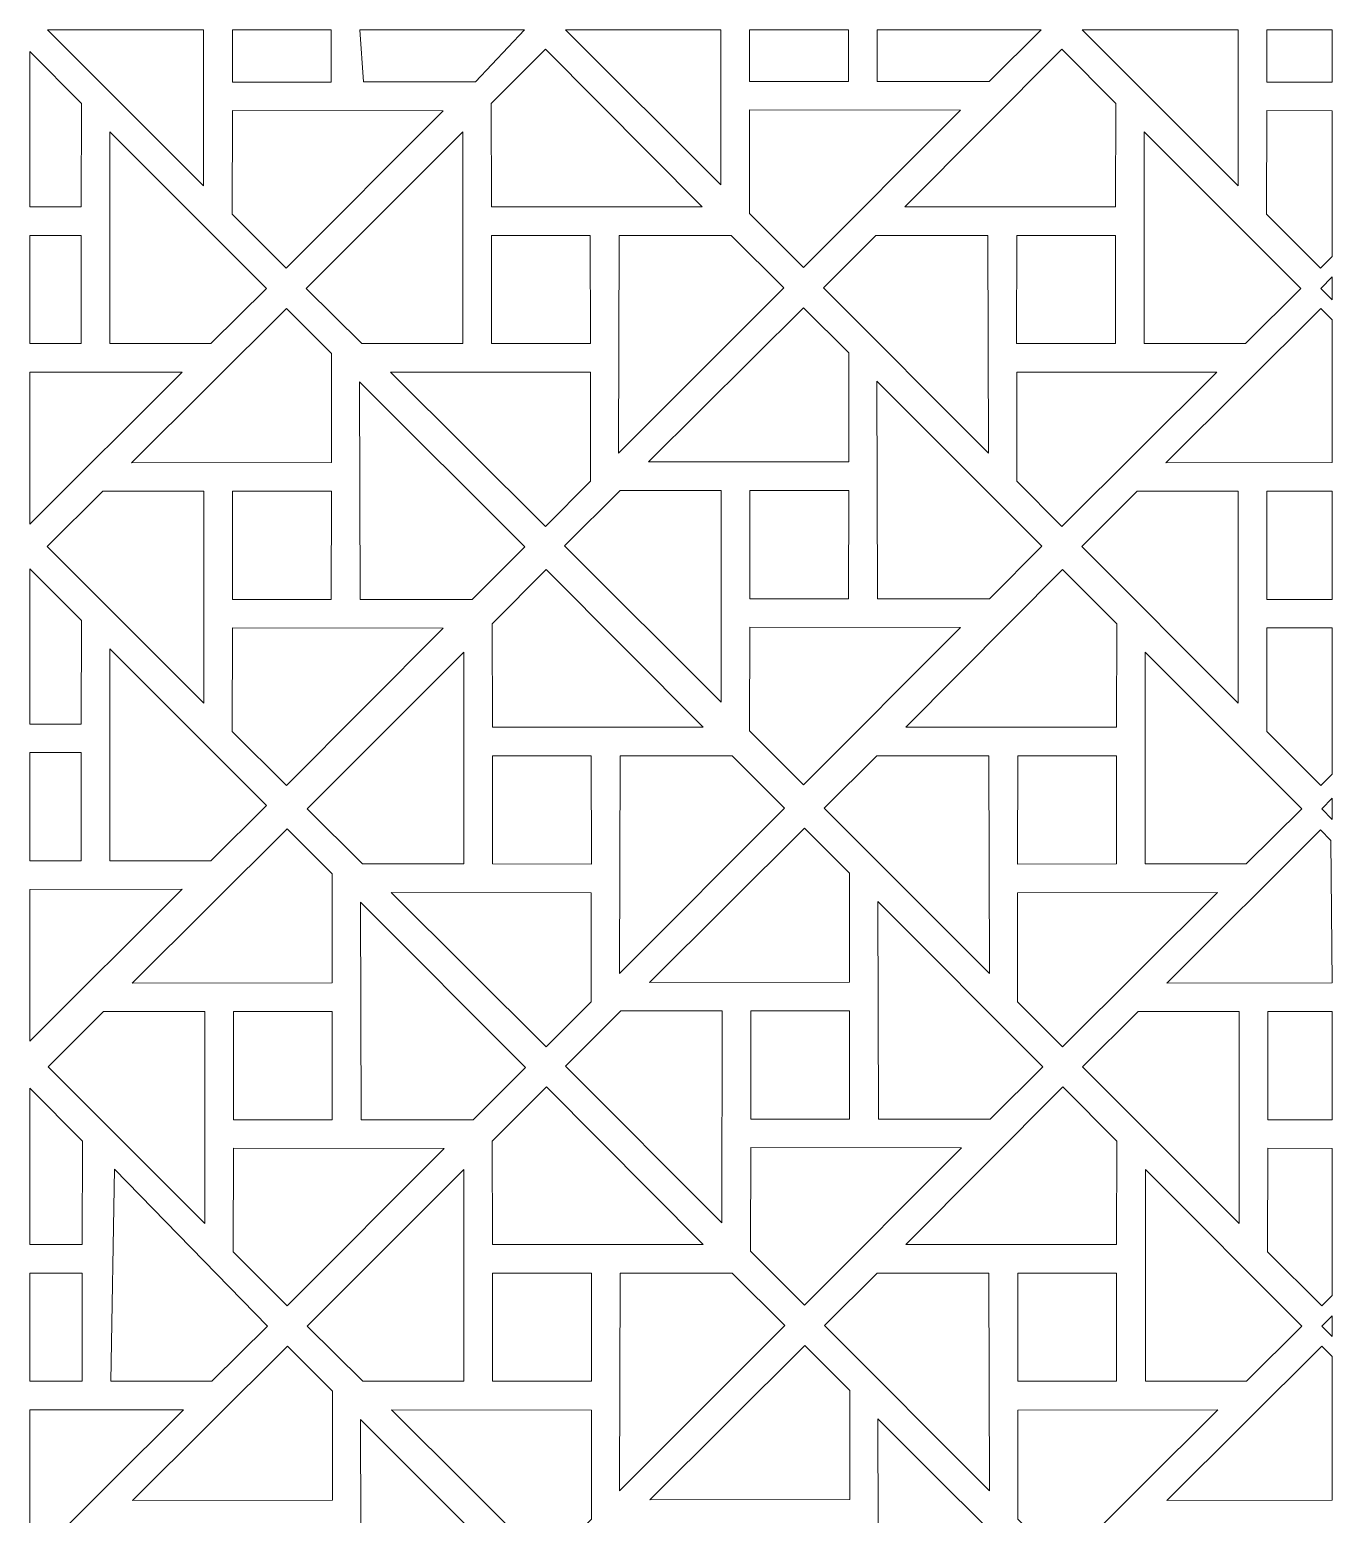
# Model space of a CAD drawing. Header units: centimetres. Extents: x -85 to 85, y -108 to 108.
# Drawn here: x 3.1 to 85, y 14.3 to 107.6 of the extents above; entities that cross this region are included whole.
import ezdxf

# ---------------------------------------------------------------- set-up
doc = ezdxf.new("R2010")
doc.units = ezdxf.units.CM
doc.header["$MEASUREMENT"] = 0
doc.layers.add('layer 1', color=7, linetype='Continuous')

msp = doc.modelspace()

# ---------------------------------------------------------------- linework, layer by layer
at = {"layer": 'layer 1', "color": 242, "lineweight": 9}
for points, knots in [([(4.23109, 107.6287), (4.23109, 107.6287), (14.03321, 107.62869), (14.03321, 107.62869), (14.03321, 107.62869), (14.03321, 107.62869), (14.03289, 97.82103), (14.03289, 97.82103), (14.03289, 97.82103), (14.03289, 97.82103), (4.23109, 107.6287), (4.23109, 107.6287)], [0, 0, 0, 0, 0.25, 0.25, 0.25, 0.25, 0.5, 0.5, 0.5, 0.5, 1, 1, 1, 1]), ([(22.04738, 107.62869), (22.04738, 107.62869), (15.83533, 107.62869), (15.83533, 107.62869), (15.83533, 107.62869), (15.83533, 107.62869), (15.83549, 104.33519), (15.83549, 104.33519), (15.83549, 104.33519), (15.83549, 104.33519), (22.04288, 104.33519), (22.04288, 104.33519), (22.04288, 104.33519), (22.04288, 104.33519), (22.04738, 107.62869), (22.04738, 107.62869)], [0, 0, 0, 0, 0.2, 0.2, 0.2, 0.2, 0.4, 0.4, 0.4, 0.4, 0.6, 0.6, 0.6, 0.6, 1, 1, 1, 1]), ([(23.84987, 107.62869), (23.84987, 107.62869), (24.08037, 104.36098), (24.08037, 104.36098), (24.08037, 104.36098), (24.08037, 104.36098), (31.11343, 104.36098), (31.11343, 104.36098), (31.11343, 104.36098), (31.11343, 104.36098), (34.19501, 107.62869), (34.19501, 107.62869), (34.19501, 107.62869), (34.19501, 107.62869), (23.84987, 107.62869), (23.84987, 107.62869)], [0, 0, 0, 0, 0.2, 0.2, 0.2, 0.2, 0.4, 0.4, 0.4, 0.4, 0.6, 0.6, 0.6, 0.6, 1, 1, 1, 1]), ([(46.53678, 107.6287), (46.53678, 107.6287), (36.77897, 107.6287), (36.77897, 107.6287), (36.77897, 107.6287), (36.77897, 107.6287), (46.53646, 97.86537), (46.53646, 97.86537), (46.53646, 97.86537), (46.53646, 97.86537), (46.53678, 107.6287), (46.53678, 107.6287)], [0, 0, 0, 0, 0.25, 0.25, 0.25, 0.25, 0.5, 0.5, 0.5, 0.5, 1, 1, 1, 1]), ([(54.5509, 107.62868), (54.5509, 107.62868), (48.33889, 107.62869), (48.33889, 107.62869), (48.33889, 107.62869), (48.33889, 107.62869), (48.33906, 104.37953), (48.33906, 104.37953), (48.33906, 104.37953), (48.33906, 104.37953), (54.54645, 104.37953), (54.54645, 104.37953), (54.54645, 104.37953), (54.54645, 104.37953), (54.5509, 107.62868), (54.5509, 107.62868)], [0, 0, 0, 0, 0.2, 0.2, 0.2, 0.2, 0.4, 0.4, 0.4, 0.4, 0.6, 0.6, 0.6, 0.6, 1, 1, 1, 1]), ([(66.65414, 107.62869), (66.65414, 107.62869), (56.35357, 107.62868), (56.35357, 107.62868), (56.35357, 107.62868), (56.35357, 107.62868), (56.36286, 104.37953), (56.36286, 104.37953), (56.36286, 104.37953), (56.36286, 104.37953), (63.39592, 104.37953), (63.39592, 104.37953), (63.39592, 104.37953), (63.39592, 104.37953), (66.65414, 107.62869), (66.65414, 107.62869)], [0, 0, 0, 0, 0.2, 0.2, 0.2, 0.2, 0.4, 0.4, 0.4, 0.4, 0.6, 0.6, 0.6, 0.6, 1, 1, 1, 1]), ([(79.03295, 107.62868), (79.03295, 107.62868), (69.23103, 107.62869), (69.23103, 107.62869), (69.23103, 107.62869), (69.23103, 107.62869), (79.03263, 97.82123), (79.03263, 97.82123), (79.03263, 97.82123), (79.03263, 97.82123), (79.03295, 107.62868), (79.03295, 107.62868)], [0, 0, 0, 0, 0.25, 0.25, 0.25, 0.25, 0.5, 0.5, 0.5, 0.5, 1, 1, 1, 1]), ([(80.83506, 107.6287), (80.83506, 107.6287), (84.95028, 107.62867), (84.95028, 107.62867), (84.95028, 107.62867), (84.95028, 107.62867), (84.95025, 104.33539), (84.95025, 104.33539), (84.95025, 104.33539), (84.95025, 104.33539), (80.83523, 104.33539), (80.83523, 104.33539), (80.83523, 104.33539), (80.83523, 104.33539), (80.83506, 107.6287), (80.83506, 107.6287)], [0, 0, 0, 0, 0.2, 0.2, 0.2, 0.2, 0.4, 0.4, 0.4, 0.4, 0.6, 0.6, 0.6, 0.6, 1, 1, 1, 1]), ([(45.36117, 96.50137), (45.36117, 96.50137), (32.12124, 96.48756), (32.12124, 96.48756), (32.12124, 96.48756), (32.12124, 96.48756), (32.10323, 102.99781), (32.10323, 102.99781), (32.10323, 102.99781), (32.10323, 102.99781), (35.50344, 106.40093), (35.50344, 106.40093), (35.50344, 106.40093), (35.50344, 106.40093), (45.36117, 96.50137), (45.36117, 96.50137)], [0, 0, 0, 0, 0.2, 0.2, 0.2, 0.2, 0.4, 0.4, 0.4, 0.4, 0.6, 0.6, 0.6, 0.6, 1, 1, 1, 1]), ([(58.09463, 96.50137), (58.09463, 96.50137), (71.33456, 96.48756), (71.33456, 96.48756), (71.33456, 96.48756), (71.33456, 96.48756), (71.35257, 102.99781), (71.35257, 102.99781), (71.35257, 102.99781), (71.35257, 102.99781), (67.95236, 106.40093), (67.95236, 106.40093), (67.95236, 106.40093), (67.95236, 106.40093), (58.09463, 96.50137), (58.09463, 96.50137)], [0, 0, 0, 0, 0.2, 0.2, 0.2, 0.2, 0.4, 0.4, 0.4, 0.4, 0.6, 0.6, 0.6, 0.6, 1, 1, 1, 1]), ([(3.10312, 106.25005), (3.10312, 106.25005), (6.35258, 102.99781), (6.35258, 102.99781), (6.35258, 102.99781), (6.35258, 102.99781), (6.33457, 96.48756), (6.33457, 96.48756), (6.33457, 96.48756), (6.33457, 96.48756), (3.10312, 96.49091), (3.10312, 96.49091), (3.10312, 96.49091), (3.10312, 96.49091), (3.10312, 106.25005), (3.10312, 106.25005)], [0, 0, 0, 0, 0.2, 0.2, 0.2, 0.2, 0.4, 0.4, 0.4, 0.4, 0.6, 0.6, 0.6, 0.6, 1, 1, 1, 1]), ([(29.07546, 102.52819), (29.07546, 102.52819), (15.83553, 102.542), (15.83553, 102.542), (15.83553, 102.542), (15.83553, 102.542), (15.81752, 96.03175), (15.81752, 96.03175), (15.81752, 96.03175), (15.81752, 96.03175), (19.21773, 92.62863), (19.21773, 92.62863), (19.21773, 92.62863), (19.21773, 92.62863), (29.07546, 102.52819), (29.07546, 102.52819)], [0, 0, 0, 0, 0.2, 0.2, 0.2, 0.2, 0.4, 0.4, 0.4, 0.4, 0.6, 0.6, 0.6, 0.6, 1, 1, 1, 1]), ([(61.57903, 102.57253), (61.57903, 102.57253), (48.3391, 102.58634), (48.3391, 102.58634), (48.3391, 102.58634), (48.3391, 102.58634), (48.32109, 96.07609), (48.32109, 96.07609), (48.32109, 96.07609), (48.32109, 96.07609), (51.7213, 92.67297), (51.7213, 92.67297), (51.7213, 92.67297), (51.7213, 92.67297), (61.57903, 102.57253), (61.57903, 102.57253)], [0, 0, 0, 0, 0.2, 0.2, 0.2, 0.2, 0.4, 0.4, 0.4, 0.4, 0.6, 0.6, 0.6, 0.6, 1, 1, 1, 1]), ([(84.95026, 93.36473), (84.95026, 93.36473), (84.95026, 102.5379), (84.95026, 102.5379), (84.95026, 102.5379), (84.95026, 102.5379), (80.83527, 102.5422), (80.83527, 102.5422), (80.83527, 102.5422), (80.83527, 102.5422), (80.81726, 96.03195), (80.81726, 96.03195), (80.81726, 96.03195), (80.81726, 96.03195), (84.21747, 92.62883), (84.21747, 92.62883), (84.21747, 92.62883), (84.21747, 92.62883), (84.95026, 93.36473), (84.95026, 93.36473)], [0, 0, 0, 0, 0.16666667, 0.16666667, 0.16666667, 0.16666667, 0.33333333, 0.33333333, 0.33333333, 0.33333333, 0.5, 0.5, 0.5, 0.5, 0.66666667, 0.66666667, 0.66666667, 0.66666667, 1, 1, 1, 1]), ([(8.13721, 101.20853), (8.13721, 101.20853), (17.97506, 91.36479), (17.97506, 91.36479), (17.97506, 91.36479), (17.97506, 91.36479), (14.48852, 87.89549), (14.48852, 87.89549), (14.48852, 87.89549), (14.48852, 87.89549), (8.13679, 87.89531), (8.13679, 87.89531), (8.13679, 87.89531), (8.13679, 87.89531), (8.13721, 101.20853), (8.13721, 101.20853)], [0, 0, 0, 0, 0.2, 0.2, 0.2, 0.2, 0.4, 0.4, 0.4, 0.4, 0.6, 0.6, 0.6, 0.6, 1, 1, 1, 1]), ([(30.3186, 101.20853), (30.3186, 101.20853), (20.48075, 91.36479), (20.48075, 91.36479), (20.48075, 91.36479), (20.48075, 91.36479), (23.96729, 87.89549), (23.96729, 87.89549), (23.96729, 87.89549), (23.96729, 87.89549), (30.31902, 87.89531), (30.31902, 87.89531), (30.31902, 87.89531), (30.31902, 87.89531), (30.3186, 101.20853), (30.3186, 101.20853)], [0, 0, 0, 0, 0.2, 0.2, 0.2, 0.2, 0.4, 0.4, 0.4, 0.4, 0.6, 0.6, 0.6, 0.6, 1, 1, 1, 1]), ([(73.1372, 101.20853), (73.1372, 101.20853), (82.97505, 91.36479), (82.97505, 91.36479), (82.97505, 91.36479), (82.97505, 91.36479), (79.48851, 87.89549), (79.48851, 87.89549), (79.48851, 87.89549), (79.48851, 87.89549), (73.13678, 87.89531), (73.13678, 87.89531), (73.13678, 87.89531), (73.13678, 87.89531), (73.1372, 101.20853), (73.1372, 101.20853)], [0, 0, 0, 0, 0.2, 0.2, 0.2, 0.2, 0.4, 0.4, 0.4, 0.4, 0.6, 0.6, 0.6, 0.6, 1, 1, 1, 1]), ([(3.10312, 94.69437), (3.10312, 94.69437), (6.33461, 94.69437), (6.33461, 94.69437), (6.33461, 94.69437), (6.33461, 94.69437), (6.33501, 87.8955), (6.33501, 87.8955), (6.33501, 87.8955), (6.33501, 87.8955), (3.10311, 87.8948), (3.10311, 87.8948), (3.10311, 87.8948), (3.10311, 87.8948), (3.10312, 94.69437), (3.10312, 94.69437)], [0, 0, 0, 0, 0.2, 0.2, 0.2, 0.2, 0.4, 0.4, 0.4, 0.4, 0.6, 0.6, 0.6, 0.6, 1, 1, 1, 1]), ([(32.1208, 87.8955), (32.1208, 87.8955), (38.33786, 87.89418), (38.33786, 87.89418), (38.33786, 87.89418), (38.33786, 87.89418), (38.32859, 94.69437), (38.32859, 94.69437), (38.32859, 94.69437), (38.32859, 94.69437), (32.1212, 94.69437), (32.1212, 94.69437), (32.1212, 94.69437), (32.1212, 94.69437), (32.1208, 87.8955), (32.1208, 87.8955)], [0, 0, 0, 0, 0.2, 0.2, 0.2, 0.2, 0.4, 0.4, 0.4, 0.4, 0.6, 0.6, 0.6, 0.6, 1, 1, 1, 1]), ([(40.10578, 81.01169), (40.10578, 81.01169), (40.145, 94.69437), (40.145, 94.69437), (40.145, 94.69437), (40.145, 94.69437), (47.17806, 94.69437), (47.17806, 94.69437), (47.17806, 94.69437), (47.17806, 94.69437), (50.48072, 91.40087), (50.48072, 91.40087), (50.48072, 91.40087), (50.48072, 91.40087), (40.10578, 81.01169), (40.10578, 81.01169)], [0, 0, 0, 0, 0.2, 0.2, 0.2, 0.2, 0.4, 0.4, 0.4, 0.4, 0.6, 0.6, 0.6, 0.6, 1, 1, 1, 1]), ([(63.35002, 81.01169), (63.35002, 81.01169), (63.3108, 94.69437), (63.3108, 94.69437), (63.3108, 94.69437), (63.3108, 94.69437), (56.27774, 94.69437), (56.27774, 94.69437), (56.27774, 94.69437), (56.27774, 94.69437), (52.97508, 91.40087), (52.97508, 91.40087), (52.97508, 91.40087), (52.97508, 91.40087), (63.35002, 81.01169), (63.35002, 81.01169)], [0, 0, 0, 0, 0.2, 0.2, 0.2, 0.2, 0.4, 0.4, 0.4, 0.4, 0.6, 0.6, 0.6, 0.6, 1, 1, 1, 1]), ([(71.335, 87.8955), (71.335, 87.8955), (65.11794, 87.89418), (65.11794, 87.89418), (65.11794, 87.89418), (65.11794, 87.89418), (65.12721, 94.69437), (65.12721, 94.69437), (65.12721, 94.69437), (65.12721, 94.69437), (71.3346, 94.69437), (71.3346, 94.69437), (71.3346, 94.69437), (71.3346, 94.69437), (71.335, 87.8955), (71.335, 87.8955)], [0, 0, 0, 0, 0.2, 0.2, 0.2, 0.2, 0.4, 0.4, 0.4, 0.4, 0.6, 0.6, 0.6, 0.6, 1, 1, 1, 1]), ([(84.95025, 90.64453), (84.95025, 90.64453), (84.95025, 92.08707), (84.95025, 92.08707), (84.95025, 92.08707), (84.95025, 92.08707), (84.2279, 91.36407), (84.2279, 91.36407), (84.2279, 91.36407), (84.2279, 91.36407), (84.95025, 90.64453), (84.95025, 90.64453)], [0, 0, 0, 0, 0.25, 0.25, 0.25, 0.25, 0.5, 0.5, 0.5, 0.5, 1, 1, 1, 1]), ([(22.06205, 80.41845), (22.06205, 80.41845), (22.06075, 87.27116), (22.06075, 87.27116), (22.06075, 87.27116), (22.06075, 87.27116), (19.22884, 90.10747), (19.22884, 90.10747), (19.22884, 90.10747), (19.22884, 90.10747), (9.49038, 80.40721), (9.49038, 80.40721), (9.49038, 80.40721), (9.49038, 80.40721), (22.06205, 80.41845), (22.06205, 80.41845)], [0, 0, 0, 0, 0.2, 0.2, 0.2, 0.2, 0.4, 0.4, 0.4, 0.4, 0.6, 0.6, 0.6, 0.6, 1, 1, 1, 1]), ([(54.56562, 80.46279), (54.56562, 80.46279), (54.56432, 87.3155), (54.56432, 87.3155), (54.56432, 87.3155), (54.56432, 87.3155), (51.73241, 90.15181), (51.73241, 90.15181), (51.73241, 90.15181), (51.73241, 90.15181), (41.99395, 80.45155), (41.99395, 80.45155), (41.99395, 80.45155), (41.99395, 80.45155), (54.56562, 80.46279), (54.56562, 80.46279)], [0, 0, 0, 0, 0.2, 0.2, 0.2, 0.2, 0.4, 0.4, 0.4, 0.4, 0.6, 0.6, 0.6, 0.6, 1, 1, 1, 1]), ([(84.95027, 80.41675), (84.95027, 80.41675), (84.95025, 89.38486), (84.95025, 89.38486), (84.95025, 89.38486), (84.95025, 89.38486), (84.22858, 90.10767), (84.22858, 90.10767), (84.22858, 90.10767), (84.22858, 90.10767), (74.49012, 80.40741), (74.49012, 80.40741), (74.49012, 80.40741), (74.49012, 80.40741), (84.95027, 80.41675), (84.95027, 80.41675)], [0, 0, 0, 0, 0.2, 0.2, 0.2, 0.2, 0.4, 0.4, 0.4, 0.4, 0.6, 0.6, 0.6, 0.6, 1, 1, 1, 1]), ([(3.10312, 86.09265), (3.10312, 86.09265), (3.10313, 76.55113), (3.10313, 76.55113), (3.10313, 76.55113), (3.10313, 76.55113), (12.69082, 86.10124), (12.69082, 86.10124), (12.69082, 86.10124), (12.69082, 86.10124), (3.10312, 86.09265), (3.10312, 86.09265)], [0, 0, 0, 0, 0.25, 0.25, 0.25, 0.25, 0.5, 0.5, 0.5, 0.5, 1, 1, 1, 1]), ([(38.33666, 86.09), (38.33666, 86.09), (38.33536, 79.23729), (38.33536, 79.23729), (38.33536, 79.23729), (38.33536, 79.23729), (35.50345, 76.40098), (35.50345, 76.40098), (35.50345, 76.40098), (35.50345, 76.40098), (25.76499, 86.10124), (25.76499, 86.10124), (25.76499, 86.10124), (25.76499, 86.10124), (38.33666, 86.09), (38.33666, 86.09)], [0, 0, 0, 0, 0.2, 0.2, 0.2, 0.2, 0.4, 0.4, 0.4, 0.4, 0.6, 0.6, 0.6, 0.6, 1, 1, 1, 1]), ([(65.11914, 86.09), (65.11914, 86.09), (65.12044, 79.23729), (65.12044, 79.23729), (65.12044, 79.23729), (65.12044, 79.23729), (67.95235, 76.40098), (67.95235, 76.40098), (67.95235, 76.40098), (67.95235, 76.40098), (77.69081, 86.10124), (77.69081, 86.10124), (77.69081, 86.10124), (77.69081, 86.10124), (65.11914, 86.09), (65.11914, 86.09)], [0, 0, 0, 0, 0.2, 0.2, 0.2, 0.2, 0.4, 0.4, 0.4, 0.4, 0.6, 0.6, 0.6, 0.6, 1, 1, 1, 1]), ([(23.83117, 85.49676), (23.83117, 85.49676), (23.87039, 71.81408), (23.87039, 71.81408), (23.87039, 71.81408), (23.87039, 71.81408), (30.90345, 71.81408), (30.90345, 71.81408), (30.90345, 71.81408), (30.90345, 71.81408), (34.20611, 75.10758), (34.20611, 75.10758), (34.20611, 75.10758), (34.20611, 75.10758), (23.83117, 85.49676), (23.83117, 85.49676)], [0, 0, 0, 0, 0.2, 0.2, 0.2, 0.2, 0.4, 0.4, 0.4, 0.4, 0.6, 0.6, 0.6, 0.6, 1, 1, 1, 1]), ([(56.33474, 85.5411), (56.33474, 85.5411), (56.37396, 71.85842), (56.37396, 71.85842), (56.37396, 71.85842), (56.37396, 71.85842), (63.40702, 71.85842), (63.40702, 71.85842), (63.40702, 71.85842), (63.40702, 71.85842), (66.70968, 75.15192), (66.70968, 75.15192), (66.70968, 75.15192), (66.70968, 75.15192), (56.33474, 85.5411), (56.33474, 85.5411)], [0, 0, 0, 0, 0.2, 0.2, 0.2, 0.2, 0.4, 0.4, 0.4, 0.4, 0.6, 0.6, 0.6, 0.6, 1, 1, 1, 1]), ([(14.04399, 65.29992), (14.04399, 65.29992), (4.20614, 75.14366), (4.20614, 75.14366), (4.20614, 75.14366), (4.20614, 75.14366), (7.69268, 78.61296), (7.69268, 78.61296), (7.69268, 78.61296), (7.69268, 78.61296), (14.04441, 78.61314), (14.04441, 78.61314), (14.04441, 78.61314), (14.04441, 78.61314), (14.04399, 65.29992), (14.04399, 65.29992)], [0, 0, 0, 0, 0.2, 0.2, 0.2, 0.2, 0.4, 0.4, 0.4, 0.4, 0.6, 0.6, 0.6, 0.6, 1, 1, 1, 1]), ([(15.84619, 78.61295), (15.84619, 78.61295), (22.06325, 78.61427), (22.06325, 78.61427), (22.06325, 78.61427), (22.06325, 78.61427), (22.05398, 71.81408), (22.05398, 71.81408), (22.05398, 71.81408), (22.05398, 71.81408), (15.84659, 71.81408), (15.84659, 71.81408), (15.84659, 71.81408), (15.84659, 71.81408), (15.84619, 78.61295), (15.84619, 78.61295)], [0, 0, 0, 0, 0.2, 0.2, 0.2, 0.2, 0.4, 0.4, 0.4, 0.4, 0.6, 0.6, 0.6, 0.6, 1, 1, 1, 1]), ([(46.54756, 65.34426), (46.54756, 65.34426), (36.70971, 75.188), (36.70971, 75.188), (36.70971, 75.188), (36.70971, 75.188), (40.19625, 78.6573), (40.19625, 78.6573), (40.19625, 78.6573), (40.19625, 78.6573), (46.54798, 78.65748), (46.54798, 78.65748), (46.54798, 78.65748), (46.54798, 78.65748), (46.54756, 65.34426), (46.54756, 65.34426)], [0, 0, 0, 0, 0.2, 0.2, 0.2, 0.2, 0.4, 0.4, 0.4, 0.4, 0.6, 0.6, 0.6, 0.6, 1, 1, 1, 1]), ([(48.34976, 78.65729), (48.34976, 78.65729), (54.56682, 78.65861), (54.56682, 78.65861), (54.56682, 78.65861), (54.56682, 78.65861), (54.55755, 71.85842), (54.55755, 71.85842), (54.55755, 71.85842), (54.55755, 71.85842), (48.35016, 71.85842), (48.35016, 71.85842), (48.35016, 71.85842), (48.35016, 71.85842), (48.34976, 78.65729), (48.34976, 78.65729)], [0, 0, 0, 0, 0.2, 0.2, 0.2, 0.2, 0.4, 0.4, 0.4, 0.4, 0.6, 0.6, 0.6, 0.6, 1, 1, 1, 1]), ([(79.04373, 65.30012), (79.04373, 65.30012), (69.20588, 75.14386), (69.20588, 75.14386), (69.20588, 75.14386), (69.20588, 75.14386), (72.69242, 78.61316), (72.69242, 78.61316), (72.69242, 78.61316), (72.69242, 78.61316), (79.04415, 78.61334), (79.04415, 78.61334), (79.04415, 78.61334), (79.04415, 78.61334), (79.04373, 65.30012), (79.04373, 65.30012)], [0, 0, 0, 0, 0.2, 0.2, 0.2, 0.2, 0.4, 0.4, 0.4, 0.4, 0.6, 0.6, 0.6, 0.6, 1, 1, 1, 1]), ([(84.95025, 71.81428), (84.95025, 71.81428), (84.95027, 78.61401), (84.95027, 78.61401), (84.95027, 78.61401), (84.95027, 78.61401), (80.84593, 78.61315), (80.84593, 78.61315), (80.84593, 78.61315), (80.84593, 78.61315), (80.84633, 71.81428), (80.84633, 71.81428), (80.84633, 71.81428), (80.84633, 71.81428), (84.95025, 71.81428), (84.95025, 71.81428)], [0, 0, 0, 0, 0.2, 0.2, 0.2, 0.2, 0.4, 0.4, 0.4, 0.4, 0.6, 0.6, 0.6, 0.6, 1, 1, 1, 1]), ([(3.10312, 73.73622), (3.10312, 73.73622), (6.35198, 70.48457), (6.35198, 70.48457), (6.35198, 70.48457), (6.35198, 70.48457), (6.33397, 63.97432), (6.33397, 63.97432), (6.33397, 63.97432), (6.33397, 63.97432), (3.10312, 63.97768), (3.10312, 63.97768), (3.10312, 63.97768), (3.10312, 63.97768), (3.10312, 73.73622), (3.10312, 73.73622)], [0, 0, 0, 0, 0.2, 0.2, 0.2, 0.2, 0.4, 0.4, 0.4, 0.4, 0.6, 0.6, 0.6, 0.6, 1, 1, 1, 1]), ([(45.41634, 63.78568), (45.41634, 63.78568), (32.17641, 63.77187), (32.17641, 63.77187), (32.17641, 63.77187), (32.17641, 63.77187), (32.1584, 70.28212), (32.1584, 70.28212), (32.1584, 70.28212), (32.1584, 70.28212), (35.55861, 73.68524), (35.55861, 73.68524), (35.55861, 73.68524), (35.55861, 73.68524), (45.41634, 63.78568), (45.41634, 63.78568)], [0, 0, 0, 0, 0.2, 0.2, 0.2, 0.2, 0.4, 0.4, 0.4, 0.4, 0.6, 0.6, 0.6, 0.6, 1, 1, 1, 1]), ([(58.1498, 63.78568), (58.1498, 63.78568), (71.38973, 63.77187), (71.38973, 63.77187), (71.38973, 63.77187), (71.38973, 63.77187), (71.40774, 70.28212), (71.40774, 70.28212), (71.40774, 70.28212), (71.40774, 70.28212), (68.00753, 73.68524), (68.00753, 73.68524), (68.00753, 73.68524), (68.00753, 73.68524), (58.1498, 63.78568), (58.1498, 63.78568)], [0, 0, 0, 0, 0.2, 0.2, 0.2, 0.2, 0.4, 0.4, 0.4, 0.4, 0.6, 0.6, 0.6, 0.6, 1, 1, 1, 1]), ([(29.08656, 70.00708), (29.08656, 70.00708), (15.84663, 70.02089), (15.84663, 70.02089), (15.84663, 70.02089), (15.84663, 70.02089), (15.82862, 63.51064), (15.82862, 63.51064), (15.82862, 63.51064), (15.82862, 63.51064), (19.22883, 60.10752), (19.22883, 60.10752), (19.22883, 60.10752), (19.22883, 60.10752), (29.08656, 70.00708), (29.08656, 70.00708)], [0, 0, 0, 0, 0.2, 0.2, 0.2, 0.2, 0.4, 0.4, 0.4, 0.4, 0.6, 0.6, 0.6, 0.6, 1, 1, 1, 1]), ([(61.59013, 70.05142), (61.59013, 70.05142), (48.3502, 70.06523), (48.3502, 70.06523), (48.3502, 70.06523), (48.3502, 70.06523), (48.33219, 63.55498), (48.33219, 63.55498), (48.33219, 63.55498), (48.33219, 63.55498), (51.7324, 60.15186), (51.7324, 60.15186), (51.7324, 60.15186), (51.7324, 60.15186), (61.59013, 70.05142), (61.59013, 70.05142)], [0, 0, 0, 0, 0.2, 0.2, 0.2, 0.2, 0.4, 0.4, 0.4, 0.4, 0.6, 0.6, 0.6, 0.6, 1, 1, 1, 1]), ([(84.95027, 60.83248), (84.95027, 60.83248), (84.95026, 70.0168), (84.95026, 70.0168), (84.95026, 70.0168), (84.95026, 70.0168), (80.84637, 70.02109), (80.84637, 70.02109), (80.84637, 70.02109), (80.84637, 70.02109), (80.82836, 63.51084), (80.82836, 63.51084), (80.82836, 63.51084), (80.82836, 63.51084), (84.22857, 60.10772), (84.22857, 60.10772), (84.22857, 60.10772), (84.22857, 60.10772), (84.95027, 60.83248), (84.95027, 60.83248)], [0, 0, 0, 0, 0.16666667, 0.16666667, 0.16666667, 0.16666667, 0.33333333, 0.33333333, 0.33333333, 0.33333333, 0.5, 0.5, 0.5, 0.5, 0.66666667, 0.66666667, 0.66666667, 0.66666667, 1, 1, 1, 1]), ([(8.13661, 68.69529), (8.13661, 68.69529), (17.97446, 58.85155), (17.97446, 58.85155), (17.97446, 58.85155), (17.97446, 58.85155), (14.48792, 55.38225), (14.48792, 55.38225), (14.48792, 55.38225), (14.48792, 55.38225), (8.13619, 55.38207), (8.13619, 55.38207), (8.13619, 55.38207), (8.13619, 55.38207), (8.13661, 68.69529), (8.13661, 68.69529)], [0, 0, 0, 0, 0.2, 0.2, 0.2, 0.2, 0.4, 0.4, 0.4, 0.4, 0.6, 0.6, 0.6, 0.6, 1, 1, 1, 1]), ([(30.37377, 68.49284), (30.37377, 68.49284), (20.53592, 58.6491), (20.53592, 58.6491), (20.53592, 58.6491), (20.53592, 58.6491), (24.02246, 55.1798), (24.02246, 55.1798), (24.02246, 55.1798), (24.02246, 55.1798), (30.37419, 55.17962), (30.37419, 55.17962), (30.37419, 55.17962), (30.37419, 55.17962), (30.37377, 68.49284), (30.37377, 68.49284)], [0, 0, 0, 0, 0.2, 0.2, 0.2, 0.2, 0.4, 0.4, 0.4, 0.4, 0.6, 0.6, 0.6, 0.6, 1, 1, 1, 1]), ([(73.19237, 68.49284), (73.19237, 68.49284), (83.03022, 58.6491), (83.03022, 58.6491), (83.03022, 58.6491), (83.03022, 58.6491), (79.54368, 55.1798), (79.54368, 55.1798), (79.54368, 55.1798), (79.54368, 55.1798), (73.19195, 55.17962), (73.19195, 55.17962), (73.19195, 55.17962), (73.19195, 55.17962), (73.19237, 68.49284), (73.19237, 68.49284)], [0, 0, 0, 0, 0.2, 0.2, 0.2, 0.2, 0.4, 0.4, 0.4, 0.4, 0.6, 0.6, 0.6, 0.6, 1, 1, 1, 1]), ([(3.10313, 62.18113), (3.10313, 62.18113), (6.33401, 62.18113), (6.33401, 62.18113), (6.33401, 62.18113), (6.33401, 62.18113), (6.33441, 55.38226), (6.33441, 55.38226), (6.33441, 55.38226), (6.33441, 55.38226), (3.10311, 55.38155), (3.10311, 55.38155), (3.10311, 55.38155), (3.10311, 55.38155), (3.10313, 62.18113), (3.10313, 62.18113)], [0, 0, 0, 0, 0.2, 0.2, 0.2, 0.2, 0.4, 0.4, 0.4, 0.4, 0.6, 0.6, 0.6, 0.6, 1, 1, 1, 1]), ([(32.17597, 55.17981), (32.17597, 55.17981), (38.39303, 55.17849), (38.39303, 55.17849), (38.39303, 55.17849), (38.39303, 55.17849), (38.38376, 61.97868), (38.38376, 61.97868), (38.38376, 61.97868), (38.38376, 61.97868), (32.17637, 61.97868), (32.17637, 61.97868), (32.17637, 61.97868), (32.17637, 61.97868), (32.17597, 55.17981), (32.17597, 55.17981)], [0, 0, 0, 0, 0.2, 0.2, 0.2, 0.2, 0.4, 0.4, 0.4, 0.4, 0.6, 0.6, 0.6, 0.6, 1, 1, 1, 1]), ([(40.16095, 48.296), (40.16095, 48.296), (40.20017, 61.97868), (40.20017, 61.97868), (40.20017, 61.97868), (40.20017, 61.97868), (47.23323, 61.97868), (47.23323, 61.97868), (47.23323, 61.97868), (47.23323, 61.97868), (50.53589, 58.68518), (50.53589, 58.68518), (50.53589, 58.68518), (50.53589, 58.68518), (40.16095, 48.296), (40.16095, 48.296)], [0, 0, 0, 0, 0.2, 0.2, 0.2, 0.2, 0.4, 0.4, 0.4, 0.4, 0.6, 0.6, 0.6, 0.6, 1, 1, 1, 1]), ([(63.40519, 48.296), (63.40519, 48.296), (63.36597, 61.97868), (63.36597, 61.97868), (63.36597, 61.97868), (63.36597, 61.97868), (56.33291, 61.97868), (56.33291, 61.97868), (56.33291, 61.97868), (56.33291, 61.97868), (53.03025, 58.68518), (53.03025, 58.68518), (53.03025, 58.68518), (53.03025, 58.68518), (63.40519, 48.296), (63.40519, 48.296)], [0, 0, 0, 0, 0.2, 0.2, 0.2, 0.2, 0.4, 0.4, 0.4, 0.4, 0.6, 0.6, 0.6, 0.6, 1, 1, 1, 1]), ([(71.39017, 55.17981), (71.39017, 55.17981), (65.17311, 55.17849), (65.17311, 55.17849), (65.17311, 55.17849), (65.17311, 55.17849), (65.18238, 61.97868), (65.18238, 61.97868), (65.18238, 61.97868), (65.18238, 61.97868), (71.38977, 61.97868), (71.38977, 61.97868), (71.38977, 61.97868), (71.38977, 61.97868), (71.39017, 55.17981), (71.39017, 55.17981)], [0, 0, 0, 0, 0.2, 0.2, 0.2, 0.2, 0.4, 0.4, 0.4, 0.4, 0.6, 0.6, 0.6, 0.6, 1, 1, 1, 1]), ([(84.95024, 57.98381), (84.95024, 57.98381), (84.95026, 59.31617), (84.95026, 59.31617), (84.95026, 59.31617), (84.95026, 59.31617), (84.28307, 58.64838), (84.28307, 58.64838), (84.28307, 58.64838), (84.28307, 58.64838), (84.95024, 57.98381), (84.95024, 57.98381)], [0, 0, 0, 0, 0.25, 0.25, 0.25, 0.25, 0.5, 0.5, 0.5, 0.5, 1, 1, 1, 1]), ([(22.11722, 47.70276), (22.11722, 47.70276), (22.11592, 54.55547), (22.11592, 54.55547), (22.11592, 54.55547), (22.11592, 54.55547), (19.28401, 57.39178), (19.28401, 57.39178), (19.28401, 57.39178), (19.28401, 57.39178), (9.54555, 47.69152), (9.54555, 47.69152), (9.54555, 47.69152), (9.54555, 47.69152), (22.11722, 47.70276), (22.11722, 47.70276)], [0, 0, 0, 0, 0.2, 0.2, 0.2, 0.2, 0.4, 0.4, 0.4, 0.4, 0.6, 0.6, 0.6, 0.6, 1, 1, 1, 1]), ([(54.62079, 47.7471), (54.62079, 47.7471), (54.61949, 54.59981), (54.61949, 54.59981), (54.61949, 54.59981), (54.61949, 54.59981), (51.78758, 57.43612), (51.78758, 57.43612), (51.78758, 57.43612), (51.78758, 57.43612), (42.04912, 47.73586), (42.04912, 47.73586), (42.04912, 47.73586), (42.04912, 47.73586), (54.62079, 47.7471), (54.62079, 47.7471)], [0, 0, 0, 0, 0.2, 0.2, 0.2, 0.2, 0.4, 0.4, 0.4, 0.4, 0.6, 0.6, 0.6, 0.6, 1, 1, 1, 1]), ([(84.95027, 47.70101), (84.95027, 47.70101), (84.86822, 56.65484), (84.86822, 56.65484), (84.86822, 56.65484), (84.86822, 56.65484), (84.20172, 57.32238), (84.20172, 57.32238), (84.20172, 57.32238), (84.20172, 57.32238), (74.54529, 47.69172), (74.54529, 47.69172), (74.54529, 47.69172), (74.54529, 47.69172), (84.95027, 47.70101), (84.95027, 47.70101)], [0, 0, 0, 0, 0.2, 0.2, 0.2, 0.2, 0.4, 0.4, 0.4, 0.4, 0.6, 0.6, 0.6, 0.6, 1, 1, 1, 1]), ([(3.10312, 53.57941), (3.10312, 53.57941), (3.10313, 44.0385), (3.10313, 44.0385), (3.10313, 44.0385), (3.10313, 44.0385), (12.69022, 53.588), (12.69022, 53.588), (12.69022, 53.588), (12.69022, 53.588), (3.10312, 53.57941), (3.10312, 53.57941)], [0, 0, 0, 0, 0.25, 0.25, 0.25, 0.25, 0.5, 0.5, 0.5, 0.5, 1, 1, 1, 1]), ([(38.39183, 53.37431), (38.39183, 53.37431), (38.39053, 46.5216), (38.39053, 46.5216), (38.39053, 46.5216), (38.39053, 46.5216), (35.55862, 43.68529), (35.55862, 43.68529), (35.55862, 43.68529), (35.55862, 43.68529), (25.82016, 53.38555), (25.82016, 53.38555), (25.82016, 53.38555), (25.82016, 53.38555), (38.39183, 53.37431), (38.39183, 53.37431)], [0, 0, 0, 0, 0.2, 0.2, 0.2, 0.2, 0.4, 0.4, 0.4, 0.4, 0.6, 0.6, 0.6, 0.6, 1, 1, 1, 1]), ([(65.17431, 53.37431), (65.17431, 53.37431), (65.17561, 46.5216), (65.17561, 46.5216), (65.17561, 46.5216), (65.17561, 46.5216), (68.00752, 43.68529), (68.00752, 43.68529), (68.00752, 43.68529), (68.00752, 43.68529), (77.74598, 53.38555), (77.74598, 53.38555), (77.74598, 53.38555), (77.74598, 53.38555), (65.17431, 53.37431), (65.17431, 53.37431)], [0, 0, 0, 0, 0.2, 0.2, 0.2, 0.2, 0.4, 0.4, 0.4, 0.4, 0.6, 0.6, 0.6, 0.6, 1, 1, 1, 1]), ([(23.88634, 52.78107), (23.88634, 52.78107), (23.92556, 39.09839), (23.92556, 39.09839), (23.92556, 39.09839), (23.92556, 39.09839), (30.95862, 39.09839), (30.95862, 39.09839), (30.95862, 39.09839), (30.95862, 39.09839), (34.26128, 42.39189), (34.26128, 42.39189), (34.26128, 42.39189), (34.26128, 42.39189), (23.88634, 52.78107), (23.88634, 52.78107)], [0, 0, 0, 0, 0.2, 0.2, 0.2, 0.2, 0.4, 0.4, 0.4, 0.4, 0.6, 0.6, 0.6, 0.6, 1, 1, 1, 1]), ([(56.38991, 52.82541), (56.38991, 52.82541), (56.42913, 39.14273), (56.42913, 39.14273), (56.42913, 39.14273), (56.42913, 39.14273), (63.46219, 39.14273), (63.46219, 39.14273), (63.46219, 39.14273), (63.46219, 39.14273), (66.76485, 42.43623), (66.76485, 42.43623), (66.76485, 42.43623), (66.76485, 42.43623), (56.38991, 52.82541), (56.38991, 52.82541)], [0, 0, 0, 0, 0.2, 0.2, 0.2, 0.2, 0.4, 0.4, 0.4, 0.4, 0.6, 0.6, 0.6, 0.6, 1, 1, 1, 1]), ([(14.09916, 32.58423), (14.09916, 32.58423), (4.26131, 42.42797), (4.26131, 42.42797), (4.26131, 42.42797), (4.26131, 42.42797), (7.74785, 45.89727), (7.74785, 45.89727), (7.74785, 45.89727), (7.74785, 45.89727), (14.09958, 45.89745), (14.09958, 45.89745), (14.09958, 45.89745), (14.09958, 45.89745), (14.09916, 32.58423), (14.09916, 32.58423)], [0, 0, 0, 0, 0.2, 0.2, 0.2, 0.2, 0.4, 0.4, 0.4, 0.4, 0.6, 0.6, 0.6, 0.6, 1, 1, 1, 1]), ([(15.90136, 45.89726), (15.90136, 45.89726), (22.11842, 45.89858), (22.11842, 45.89858), (22.11842, 45.89858), (22.11842, 45.89858), (22.10915, 39.09839), (22.10915, 39.09839), (22.10915, 39.09839), (22.10915, 39.09839), (15.90176, 39.09839), (15.90176, 39.09839), (15.90176, 39.09839), (15.90176, 39.09839), (15.90136, 45.89726), (15.90136, 45.89726)], [0, 0, 0, 0, 0.2, 0.2, 0.2, 0.2, 0.4, 0.4, 0.4, 0.4, 0.6, 0.6, 0.6, 0.6, 1, 1, 1, 1]), ([(46.60273, 32.62857), (46.60273, 32.62857), (36.76488, 42.47231), (36.76488, 42.47231), (36.76488, 42.47231), (36.76488, 42.47231), (40.25142, 45.94161), (40.25142, 45.94161), (40.25142, 45.94161), (40.25142, 45.94161), (46.60315, 45.94179), (46.60315, 45.94179), (46.60315, 45.94179), (46.60315, 45.94179), (46.60273, 32.62857), (46.60273, 32.62857)], [0, 0, 0, 0, 0.2, 0.2, 0.2, 0.2, 0.4, 0.4, 0.4, 0.4, 0.6, 0.6, 0.6, 0.6, 1, 1, 1, 1]), ([(48.40493, 45.9416), (48.40493, 45.9416), (54.62199, 45.94292), (54.62199, 45.94292), (54.62199, 45.94292), (54.62199, 45.94292), (54.61272, 39.14273), (54.61272, 39.14273), (54.61272, 39.14273), (54.61272, 39.14273), (48.40533, 39.14273), (48.40533, 39.14273), (48.40533, 39.14273), (48.40533, 39.14273), (48.40493, 45.9416), (48.40493, 45.9416)], [0, 0, 0, 0, 0.2, 0.2, 0.2, 0.2, 0.4, 0.4, 0.4, 0.4, 0.6, 0.6, 0.6, 0.6, 1, 1, 1, 1]), ([(79.0989, 32.58443), (79.0989, 32.58443), (69.26105, 42.42817), (69.26105, 42.42817), (69.26105, 42.42817), (69.26105, 42.42817), (72.74759, 45.89747), (72.74759, 45.89747), (72.74759, 45.89747), (72.74759, 45.89747), (79.09932, 45.89765), (79.09932, 45.89765), (79.09932, 45.89765), (79.09932, 45.89765), (79.0989, 32.58443), (79.0989, 32.58443)], [0, 0, 0, 0, 0.2, 0.2, 0.2, 0.2, 0.4, 0.4, 0.4, 0.4, 0.6, 0.6, 0.6, 0.6, 1, 1, 1, 1]), ([(84.95026, 39.09859), (84.95026, 39.09859), (84.95026, 45.89831), (84.95026, 45.89831), (84.95026, 45.89831), (84.95026, 45.89831), (80.9011, 45.89746), (80.9011, 45.89746), (80.9011, 45.89746), (80.9011, 45.89746), (80.9015, 39.09859), (80.9015, 39.09859), (80.9015, 39.09859), (80.9015, 39.09859), (84.95026, 39.09859), (84.95026, 39.09859)], [0, 0, 0, 0, 0.2, 0.2, 0.2, 0.2, 0.4, 0.4, 0.4, 0.4, 0.6, 0.6, 0.6, 0.6, 1, 1, 1, 1]), ([(3.10311, 41.07959), (3.10311, 41.07959), (3.10313, 31.25418), (3.10313, 31.25418), (3.10313, 31.25418), (3.10313, 31.25418), (6.40084, 31.25076), (6.40084, 31.25076), (6.40084, 31.25076), (6.40084, 31.25076), (6.41885, 37.76101), (6.41885, 37.76101), (6.41885, 37.76101), (6.41885, 37.76101), (3.10311, 41.07959), (3.10311, 41.07959)], [0, 0, 0, 0, 0.2, 0.2, 0.2, 0.2, 0.4, 0.4, 0.4, 0.4, 0.6, 0.6, 0.6, 0.6, 1, 1, 1, 1]), ([(45.42744, 31.26457), (45.42744, 31.26457), (32.18751, 31.25076), (32.18751, 31.25076), (32.18751, 31.25076), (32.18751, 31.25076), (32.1695, 37.76101), (32.1695, 37.76101), (32.1695, 37.76101), (32.1695, 37.76101), (35.56971, 41.16413), (35.56971, 41.16413), (35.56971, 41.16413), (35.56971, 41.16413), (45.42744, 31.26457), (45.42744, 31.26457)], [0, 0, 0, 0, 0.2, 0.2, 0.2, 0.2, 0.4, 0.4, 0.4, 0.4, 0.6, 0.6, 0.6, 0.6, 1, 1, 1, 1]), ([(58.1609, 31.26457), (58.1609, 31.26457), (71.40083, 31.25076), (71.40083, 31.25076), (71.40083, 31.25076), (71.40083, 31.25076), (71.41884, 37.76101), (71.41884, 37.76101), (71.41884, 37.76101), (71.41884, 37.76101), (68.01863, 41.16413), (68.01863, 41.16413), (68.01863, 41.16413), (68.01863, 41.16413), (58.1609, 31.26457), (58.1609, 31.26457)], [0, 0, 0, 0, 0.2, 0.2, 0.2, 0.2, 0.4, 0.4, 0.4, 0.4, 0.6, 0.6, 0.6, 0.6, 1, 1, 1, 1]), ([(61.6453, 37.33573), (61.6453, 37.33573), (48.40537, 37.34954), (48.40537, 37.34954), (48.40537, 37.34954), (48.40537, 37.34954), (48.38736, 30.83929), (48.38736, 30.83929), (48.38736, 30.83929), (48.38736, 30.83929), (51.78757, 27.43617), (51.78757, 27.43617), (51.78757, 27.43617), (51.78757, 27.43617), (61.6453, 37.33573), (61.6453, 37.33573)], [0, 0, 0, 0, 0.2, 0.2, 0.2, 0.2, 0.4, 0.4, 0.4, 0.4, 0.6, 0.6, 0.6, 0.6, 1, 1, 1, 1]), ([(29.14173, 37.29139), (29.14173, 37.29139), (15.9018, 37.3052), (15.9018, 37.3052), (15.9018, 37.3052), (15.9018, 37.3052), (15.88379, 30.79495), (15.88379, 30.79495), (15.88379, 30.79495), (15.88379, 30.79495), (19.284, 27.39183), (19.284, 27.39183), (19.284, 27.39183), (19.284, 27.39183), (29.14173, 37.29139), (29.14173, 37.29139)], [0, 0, 0, 0, 0.2, 0.2, 0.2, 0.2, 0.4, 0.4, 0.4, 0.4, 0.6, 0.6, 0.6, 0.6, 1, 1, 1, 1]), ([(84.95027, 28.06139), (84.95027, 28.06139), (84.95025, 37.30117), (84.95025, 37.30117), (84.95025, 37.30117), (84.95025, 37.30117), (80.90154, 37.3054), (80.90154, 37.3054), (80.90154, 37.3054), (80.90154, 37.3054), (80.88353, 30.79515), (80.88353, 30.79515), (80.88353, 30.79515), (80.88353, 30.79515), (84.28374, 27.39203), (84.28374, 27.39203), (84.28374, 27.39203), (84.28374, 27.39203), (84.95027, 28.06139), (84.95027, 28.06139)], [0, 0, 0, 0, 0.16666667, 0.16666667, 0.16666667, 0.16666667, 0.33333333, 0.33333333, 0.33333333, 0.33333333, 0.5, 0.5, 0.5, 0.5, 0.66666667, 0.66666667, 0.66666667, 0.66666667, 1, 1, 1, 1]), ([(8.42456, 35.99752), (8.42456, 35.99752), (18.04133, 26.12799), (18.04133, 26.12799), (18.04133, 26.12799), (18.04133, 26.12799), (14.55479, 22.65869), (14.55479, 22.65869), (14.55479, 22.65869), (14.55479, 22.65869), (8.20306, 22.65851), (8.20306, 22.65851), (8.20306, 22.65851), (8.20306, 22.65851), (8.42456, 35.99752), (8.42456, 35.99752)], [0, 0, 0, 0, 0.2, 0.2, 0.2, 0.2, 0.4, 0.4, 0.4, 0.4, 0.6, 0.6, 0.6, 0.6, 1, 1, 1, 1]), ([(30.38487, 35.97173), (30.38487, 35.97173), (20.54702, 26.12799), (20.54702, 26.12799), (20.54702, 26.12799), (20.54702, 26.12799), (24.03356, 22.65869), (24.03356, 22.65869), (24.03356, 22.65869), (24.03356, 22.65869), (30.38529, 22.65851), (30.38529, 22.65851), (30.38529, 22.65851), (30.38529, 22.65851), (30.38487, 35.97173), (30.38487, 35.97173)], [0, 0, 0, 0, 0.2, 0.2, 0.2, 0.2, 0.4, 0.4, 0.4, 0.4, 0.6, 0.6, 0.6, 0.6, 1, 1, 1, 1]), ([(73.20347, 35.97173), (73.20347, 35.97173), (83.04132, 26.12799), (83.04132, 26.12799), (83.04132, 26.12799), (83.04132, 26.12799), (79.55478, 22.65869), (79.55478, 22.65869), (79.55478, 22.65869), (79.55478, 22.65869), (73.20305, 22.65851), (73.20305, 22.65851), (73.20305, 22.65851), (73.20305, 22.65851), (73.20347, 35.97173), (73.20347, 35.97173)], [0, 0, 0, 0, 0.2, 0.2, 0.2, 0.2, 0.4, 0.4, 0.4, 0.4, 0.6, 0.6, 0.6, 0.6, 1, 1, 1, 1]), ([(3.10311, 29.45757), (3.10311, 29.45757), (3.10311, 22.65798), (3.10311, 22.65798), (3.10311, 22.65798), (3.10311, 22.65798), (6.40128, 22.6587), (6.40128, 22.6587), (6.40128, 22.6587), (6.40128, 22.6587), (6.40088, 29.45757), (6.40088, 29.45757), (6.40088, 29.45757), (6.40088, 29.45757), (3.10311, 29.45757), (3.10311, 29.45757)], [0, 0, 0, 0, 0.2, 0.2, 0.2, 0.2, 0.4, 0.4, 0.4, 0.4, 0.6, 0.6, 0.6, 0.6, 1, 1, 1, 1]), ([(32.18707, 22.6587), (32.18707, 22.6587), (38.40413, 22.65738), (38.40413, 22.65738), (38.40413, 22.65738), (38.40413, 22.65738), (38.39486, 29.45757), (38.39486, 29.45757), (38.39486, 29.45757), (38.39486, 29.45757), (32.18747, 29.45757), (32.18747, 29.45757), (32.18747, 29.45757), (32.18747, 29.45757), (32.18707, 22.6587), (32.18707, 22.6587)], [0, 0, 0, 0, 0.2, 0.2, 0.2, 0.2, 0.4, 0.4, 0.4, 0.4, 0.6, 0.6, 0.6, 0.6, 1, 1, 1, 1]), ([(40.17205, 15.77489), (40.17205, 15.77489), (40.21127, 29.45757), (40.21127, 29.45757), (40.21127, 29.45757), (40.21127, 29.45757), (47.24433, 29.45757), (47.24433, 29.45757), (47.24433, 29.45757), (47.24433, 29.45757), (50.54699, 26.16407), (50.54699, 26.16407), (50.54699, 26.16407), (50.54699, 26.16407), (40.17205, 15.77489), (40.17205, 15.77489)], [0, 0, 0, 0, 0.2, 0.2, 0.2, 0.2, 0.4, 0.4, 0.4, 0.4, 0.6, 0.6, 0.6, 0.6, 1, 1, 1, 1]), ([(63.41629, 15.77489), (63.41629, 15.77489), (63.37707, 29.45757), (63.37707, 29.45757), (63.37707, 29.45757), (63.37707, 29.45757), (56.34401, 29.45757), (56.34401, 29.45757), (56.34401, 29.45757), (56.34401, 29.45757), (53.04135, 26.16407), (53.04135, 26.16407), (53.04135, 26.16407), (53.04135, 26.16407), (63.41629, 15.77489), (63.41629, 15.77489)], [0, 0, 0, 0, 0.2, 0.2, 0.2, 0.2, 0.4, 0.4, 0.4, 0.4, 0.6, 0.6, 0.6, 0.6, 1, 1, 1, 1]), ([(71.40127, 22.6587), (71.40127, 22.6587), (65.18421, 22.65738), (65.18421, 22.65738), (65.18421, 22.65738), (65.18421, 22.65738), (65.19348, 29.45757), (65.19348, 29.45757), (65.19348, 29.45757), (65.19348, 29.45757), (71.40087, 29.45757), (71.40087, 29.45757), (71.40087, 29.45757), (71.40087, 29.45757), (71.40127, 22.6587), (71.40127, 22.6587)], [0, 0, 0, 0, 0.2, 0.2, 0.2, 0.2, 0.4, 0.4, 0.4, 0.4, 0.6, 0.6, 0.6, 0.6, 1, 1, 1, 1]), ([(84.95025, 25.47375), (84.95025, 25.47375), (84.95026, 26.78395), (84.95026, 26.78395), (84.95026, 26.78395), (84.95026, 26.78395), (84.29417, 26.12727), (84.29417, 26.12727), (84.29417, 26.12727), (84.29417, 26.12727), (84.95025, 25.47375), (84.95025, 25.47375)], [0, 0, 0, 0, 0.25, 0.25, 0.25, 0.25, 0.5, 0.5, 0.5, 0.5, 1, 1, 1, 1]), ([(22.12832, 15.18165), (22.12832, 15.18165), (22.12702, 22.03436), (22.12702, 22.03436), (22.12702, 22.03436), (22.12702, 22.03436), (19.29511, 24.87067), (19.29511, 24.87067), (19.29511, 24.87067), (19.29511, 24.87067), (9.55665, 15.17041), (9.55665, 15.17041), (9.55665, 15.17041), (9.55665, 15.17041), (22.12832, 15.18165), (22.12832, 15.18165)], [0, 0, 0, 0, 0.2, 0.2, 0.2, 0.2, 0.4, 0.4, 0.4, 0.4, 0.6, 0.6, 0.6, 0.6, 1, 1, 1, 1]), ([(54.63189, 15.22599), (54.63189, 15.22599), (54.63059, 22.0787), (54.63059, 22.0787), (54.63059, 22.0787), (54.63059, 22.0787), (51.79868, 24.91501), (51.79868, 24.91501), (51.79868, 24.91501), (51.79868, 24.91501), (42.06022, 15.21475), (42.06022, 15.21475), (42.06022, 15.21475), (42.06022, 15.21475), (54.63189, 15.22599), (54.63189, 15.22599)], [0, 0, 0, 0, 0.2, 0.2, 0.2, 0.2, 0.4, 0.4, 0.4, 0.4, 0.6, 0.6, 0.6, 0.6, 1, 1, 1, 1]), ([(84.95027, 15.1799), (84.95027, 15.1799), (84.95025, 24.21443), (84.95025, 24.21443), (84.95025, 24.21443), (84.95025, 24.21443), (84.29485, 24.87087), (84.29485, 24.87087), (84.29485, 24.87087), (84.29485, 24.87087), (74.55639, 15.17061), (74.55639, 15.17061), (74.55639, 15.17061), (74.55639, 15.17061), (84.95027, 15.1799), (84.95027, 15.1799)], [0, 0, 0, 0, 0.2, 0.2, 0.2, 0.2, 0.4, 0.4, 0.4, 0.4, 0.6, 0.6, 0.6, 0.6, 1, 1, 1, 1]), ([(3.10311, 20.85578), (3.10311, 20.85578), (3.10312, 11.24833), (3.10312, 11.24833), (3.10312, 11.24833), (3.10312, 11.24833), (12.75709, 20.86444), (12.75709, 20.86444), (12.75709, 20.86444), (12.75709, 20.86444), (3.10311, 20.85578), (3.10311, 20.85578)], [0, 0, 0, 0, 0.25, 0.25, 0.25, 0.25, 0.5, 0.5, 0.5, 0.5, 1, 1, 1, 1]), ([(38.40293, 20.8532), (38.40293, 20.8532), (38.40163, 14.00049), (38.40163, 14.00049), (38.40163, 14.00049), (38.40163, 14.00049), (35.56972, 11.16418), (35.56972, 11.16418), (35.56972, 11.16418), (35.56972, 11.16418), (25.83126, 20.86444), (25.83126, 20.86444), (25.83126, 20.86444), (25.83126, 20.86444), (38.40293, 20.8532), (38.40293, 20.8532)], [0, 0, 0, 0, 0.2, 0.2, 0.2, 0.2, 0.4, 0.4, 0.4, 0.4, 0.6, 0.6, 0.6, 0.6, 1, 1, 1, 1]), ([(65.18541, 20.8532), (65.18541, 20.8532), (65.18671, 14.00049), (65.18671, 14.00049), (65.18671, 14.00049), (65.18671, 14.00049), (68.01862, 11.16418), (68.01862, 11.16418), (68.01862, 11.16418), (68.01862, 11.16418), (77.75708, 20.86444), (77.75708, 20.86444), (77.75708, 20.86444), (77.75708, 20.86444), (65.18541, 20.8532), (65.18541, 20.8532)], [0, 0, 0, 0, 0.2, 0.2, 0.2, 0.2, 0.4, 0.4, 0.4, 0.4, 0.6, 0.6, 0.6, 0.6, 1, 1, 1, 1]), ([(23.89744, 20.25996), (23.89744, 20.25996), (23.93666, 6.57728), (23.93666, 6.57728), (23.93666, 6.57728), (23.93666, 6.57728), (30.96972, 6.57728), (30.96972, 6.57728), (30.96972, 6.57728), (30.96972, 6.57728), (34.27238, 9.87078), (34.27238, 9.87078), (34.27238, 9.87078), (34.27238, 9.87078), (23.89744, 20.25996), (23.89744, 20.25996)], [0, 0, 0, 0, 0.2, 0.2, 0.2, 0.2, 0.4, 0.4, 0.4, 0.4, 0.6, 0.6, 0.6, 0.6, 1, 1, 1, 1]), ([(56.40101, 20.3043), (56.40101, 20.3043), (56.44023, 6.62162), (56.44023, 6.62162), (56.44023, 6.62162), (56.44023, 6.62162), (63.47329, 6.62162), (63.47329, 6.62162), (63.47329, 6.62162), (63.47329, 6.62162), (66.77595, 9.91512), (66.77595, 9.91512), (66.77595, 9.91512), (66.77595, 9.91512), (56.40101, 20.3043), (56.40101, 20.3043)], [0, 0, 0, 0, 0.2, 0.2, 0.2, 0.2, 0.4, 0.4, 0.4, 0.4, 0.6, 0.6, 0.6, 0.6, 1, 1, 1, 1])]:
    msp.add_open_spline(points, degree=3, knots=knots, dxfattribs=at)

doc.saveas('drawing.dxf')
